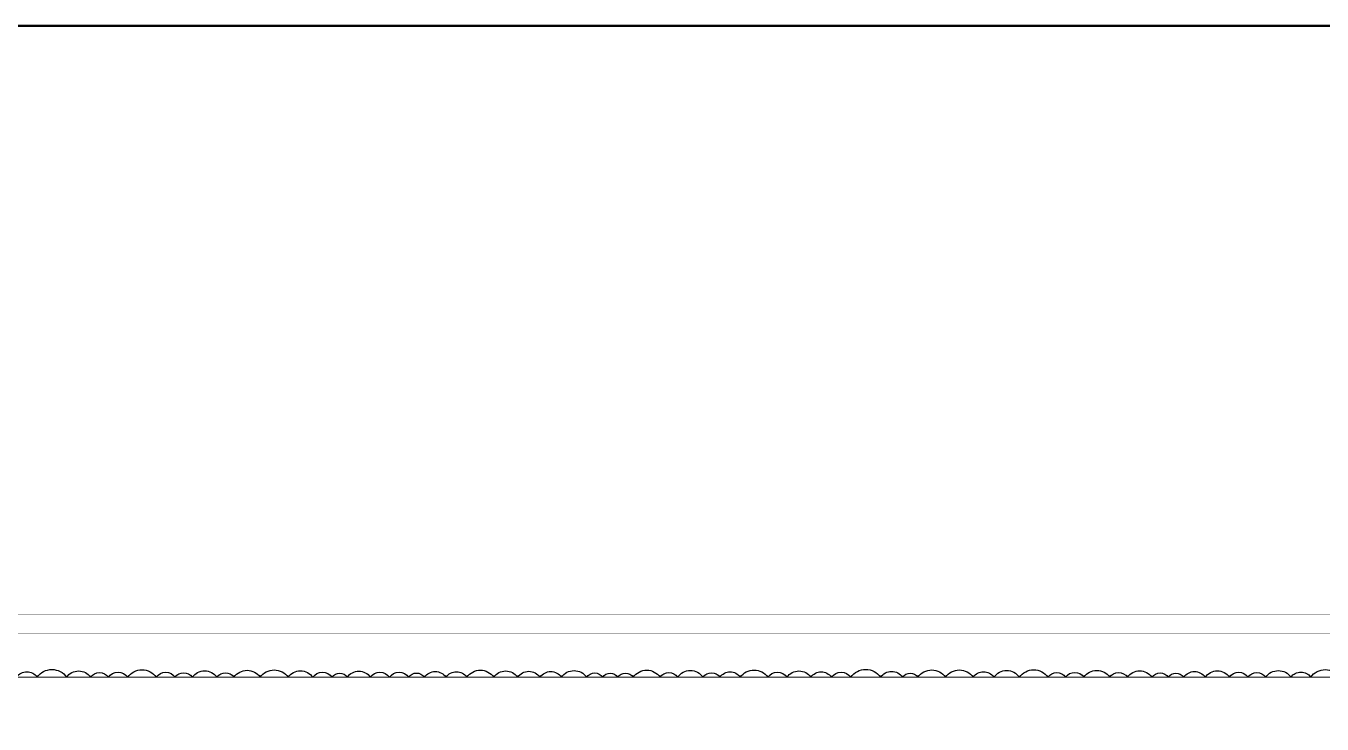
# Model space of a CAD drawing. Header units: millimetres. Extents: x 1112055 to 3390982, y -148532 to 766891.
# Drawn here: x 2171039 to 2196778, y 87018 to 100877 of the extents above; entities that cross this region are included whole.
import ezdxf

# ---------------------------------------------------------------- set-up
doc = ezdxf.new("R2010")
doc.units = ezdxf.units.MM
doc.layers.add('B COLSCH', color=204, linetype='Continuous', lineweight=20)
doc.layers.add('B TITLE BLOCK', color=250, linetype='Continuous', lineweight=0)

msp = doc.modelspace()

# ---------------------------------------------------------------- linework, layer by layer
at = {"color": 5, "lineweight": 50}
msp.add_lwpolyline([(2055975.3, 100877.1), (2260508.1, 100877.1), (2260508.1, -148532.1), (2055975.3, -148532.1)], close=True, dxfattribs=at)
at = {"color": 2, "lineweight": 30}
msp.add_lwpolyline([(2170853.4, 87949.3, -0.5205671), (2171262.7, 87949.3, -0.5205671), (2171846.8, 87949.3, -0.5205671), (2172323.6, 87949.3, -0.5205671), (2172676.3, 87949.3, -0.5205671), (2173061.9, 87949.3, -0.5205671), (2173627.1, 87949.3, -0.5205671), (2174002.8, 87949.3, -0.5205671), (2174342, 87949.3, -0.5205671), (2174833.9, 87949.3, -0.5205671), (2175170.3, 87949.3, -0.5205671), (2175692.5, 87949.3, -0.5205671), (2176245.9, 87949.3, -0.5205671), (2176736, 87949.3, -0.5205671), (2177116.9, 87949.3, -0.5205671), (2177423, 87949.3, -0.5205671), (2177878.5, 87949.3, -0.5205671), (2178258.3, 87949.3, -0.5205671), (2178638.2, 87949.3, -0.5205671), (2178952.4, 87949.3, -0.5205671), (2179383, 87949.3, -0.5205671), (2179795.9, 87949.3, -0.5205671), (2180330.6, 87949.3, -0.5205671), (2180802.7, 87949.3, -0.5205671), (2181247.6, 87949.3, -0.5205671), (2181674.1, 87949.3, -0.5205671), (2182175.4, 87949.3, -0.5205671), (2182493.4, 87949.3, -0.5205671), (2182789.7, 87949.3, -0.5205671), (2183100.9, 87949.3, -0.5205671), (2183634.3, 87949.3, -0.5205671), (2183981.2, 87949.3, -0.5205671), (2184486.7, 87949.3, -0.5205671), (2184821.7, 87949.3, -0.5205671), (2185225.9, 87949.3, -0.5205671), (2185771.3, 87949.3, -0.5205671), (2186151.8, 87949.3, -0.5205671), (2186627.6, 87949.3, -0.5205671), (2187034.9, 87949.3, -0.5205671), (2187421.8, 87949.3, -0.5205671), (2188009.6, 87949.3, -0.5205671), (2188449.5, 87949.3, -0.5205671), (2188752, 87949.3, -0.5205671), (2189302.3, 87949.3, -0.5205671), (2189848.8, 87949.3, -0.5205671), (2190261.1, 87949.3, -0.5205671), (2190768.7, 87949.3, -0.5205671), (2191334.8, 87949.3, -0.5205671), (2191684.5, 87949.3, -0.5205671), (2192047.3, 87949.3, -0.5205671), (2192561.2, 87949.3, -0.5205671), (2192912.7, 87949.3, -0.5205671), (2193398.1, 87949.3, -0.5205671), (2193724.7, 87949.3, -0.5205671), (2194030, 87949.3, -0.5205671), (2194458.7, 87949.3, -0.5205671), (2194938.9, 87949.3, -0.5205671), (2195307.3, 87949.3, -0.5205671), (2195659.2, 87949.3, -0.5205671), (2196161.4, 87949.3, -0.5205671), (2196554.3, 87949.3, -0.5205671), (2197130.6, 87949.3, -0.5205671)], format="xyb", dxfattribs=at)
at = {"layer": 'B COLSCH', "color": 250, "lineweight": 0}
msp.add_line((2079293.2, 87949.3), (2221391.2, 87949.3), dxfattribs=at)
at = {"layer": 'B TITLE BLOCK', "color": 1, "const_width": 8.39}
msp.add_lwpolyline([(2078172.1, 89197.9), (2078172.1, 4151.5), (2233571.1, 4151.5), (2233571.1, 89197.9)], close=True, dxfattribs=at)
at = {"layer": 'B TITLE BLOCK', "color": 250, "lineweight": 0, "const_width": 8.39}
msp.add_lwpolyline([(2078545.8, 88824.2), (2078545.8, 4525.2), (2233197.4, 4525.2), (2233197.4, 88824.2)], close=True, dxfattribs=at)

doc.saveas('drawing.dxf')
